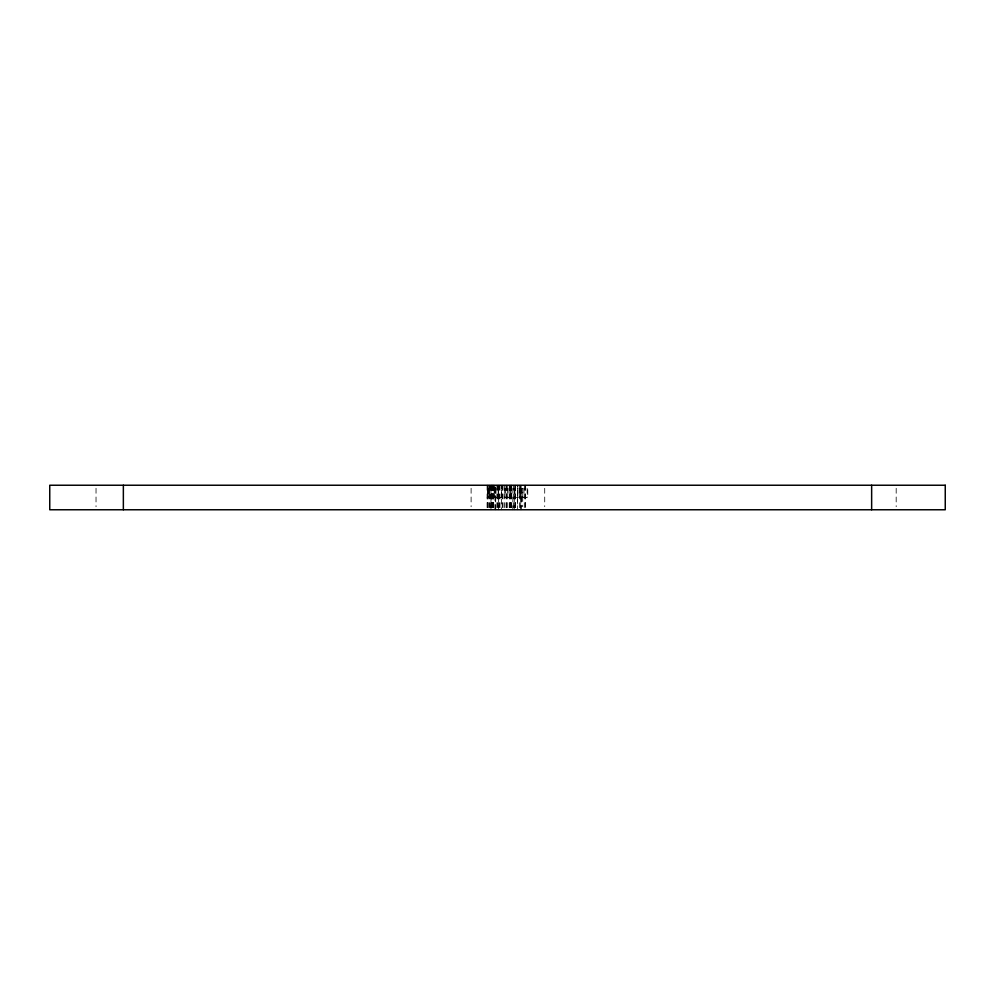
<?xml version="1.0" encoding="UTF-8"?>
<svg xmlns="http://www.w3.org/2000/svg" width="995" height="995" viewBox="0 0 995 995"><rect width="100%" height="100%" fill="white"/><g stroke="black" fill="none" stroke-linecap="round" stroke-linejoin="round"><path stroke-width="0.75" stroke-dasharray="4.97 3.73" d="M487.09 497.5L527.76 497.5L527.76 488.296M896.184 488.296L896.184 506.704M544.713 488.296L544.713 506.704M527.139 488.296L527.139 497.5M525.609 485.237L525.609 509.763M525.285 485.237L525.285 506.704M524.34 485.237L524.303 509.763M523.992 488.296L523.992 497.5M522.761 497.5L522.761 488.296L522.661 506.704M521.716 488.296L521.716 506.704M521.467 488.296L521.467 509.763M521.069 485.237L521.069 497.5M520.708 485.237L520.708 509.763M520.547 488.296L520.547 497.5M520.36 488.296L520.373 509.763M519.813 488.296L519.813 497.5M519.44 485.237L519.44 509.763M519.116 488.296L519.116 497.5M517.761 497.5L517.761 485.237L517.549 506.704M517.524 488.296L517.524 509.763M515.522 485.237L515.522 509.763M515.447 485.237L515.447 509.763M514.925 488.296L514.925 497.5M514.651 488.296L514.651 497.5M514.602 485.237L514.577 509.763M514.278 488.296L514.253 509.763M513.457 485.237L513.395 509.763M512.86 488.296L512.823 509.763M511.741 485.237L511.741 509.763M511.604 485.237L511.604 497.5M511.48 485.237L511.48 497.5M511.206 485.237L511.206 509.763M511.082 488.296L511.082 497.5M510.659 485.237L510.572 509.763M510.398 485.237L510.398 509.763M510.199 488.296L510.199 497.5M509.676 485.237L509.813 509.763M509.253 485.237L509.253 509.763M508.967 488.296L508.967 497.5M507.462 488.296L507.462 497.5M507.301 485.237L507.288 509.763M506.405 485.237L506.405 509.763M506.281 485.237L506.331 497.5M506.045 485.237L506.045 509.763M505.684 488.296L505.684 497.5M504.726 488.296L504.726 497.5M504.552 485.237L504.577 509.763M502.997 485.237L502.997 509.763M502.239 485.237L502.214 509.763M501.99 485.237L501.99 497.5M501.617 497.5L501.617 485.237L501.468 509.763M500 485.237L499.987 509.763M499.229 485.237L499.229 509.763M498.682 485.237L498.682 497.5M498.532 488.296L498.532 509.763M498.42 485.237L498.42 509.763M498.172 488.296L498.172 497.5M497.351 485.237L497.351 509.763M496.94 485.237L496.915 509.763M495.995 488.296L495.995 497.5M495.634 488.296L495.697 509.763M495.249 509.763L495.212 485.237L495.037 509.763M494.888 488.296L494.888 497.5M494.353 485.237L494.353 497.5M494.129 488.296L494.129 497.5M493.669 485.237L493.682 509.763M493.296 485.237L493.296 509.763M493.221 485.237L493.221 509.763M493.047 485.237L493.047 497.5M492.537 485.237L492.525 509.763M492.388 485.237L492.314 509.763M492.177 485.237L492.115 497.5M492.015 485.237L492.015 509.763M491.766 485.237L491.717 509.763M491.418 485.237L491.43 497.5M491.244 485.237L491.219 509.763M491.157 485.237L491.057 509.763M490.983 488.296L490.983 509.763M490.075 485.237L490.075 509.763M489.913 485.237L489.901 497.5M489.664 488.296L489.664 497.5M489.552 485.237L489.515 509.763M488.831 488.296L488.831 497.5M488.669 488.296L488.669 497.5M488.334 485.237L488.346 509.763M488.01 488.296L488.01 497.5M487.749 488.296L487.799 497.5M487.637 485.237L487.625 509.763M487.426 485.237L487.426 509.763M487.09 485.237L487.09 509.763M471.108 488.296L471.108 506.704M96.03 488.296L96.03 506.704"/><path stroke-width="1.49" d="M871.645 485.237L871.645 509.763M123.355 485.237L123.355 509.763M945.25 485.237L49.75 485.237L49.75 509.763L945.25 509.763L945.25 485.237"/></g></svg>
